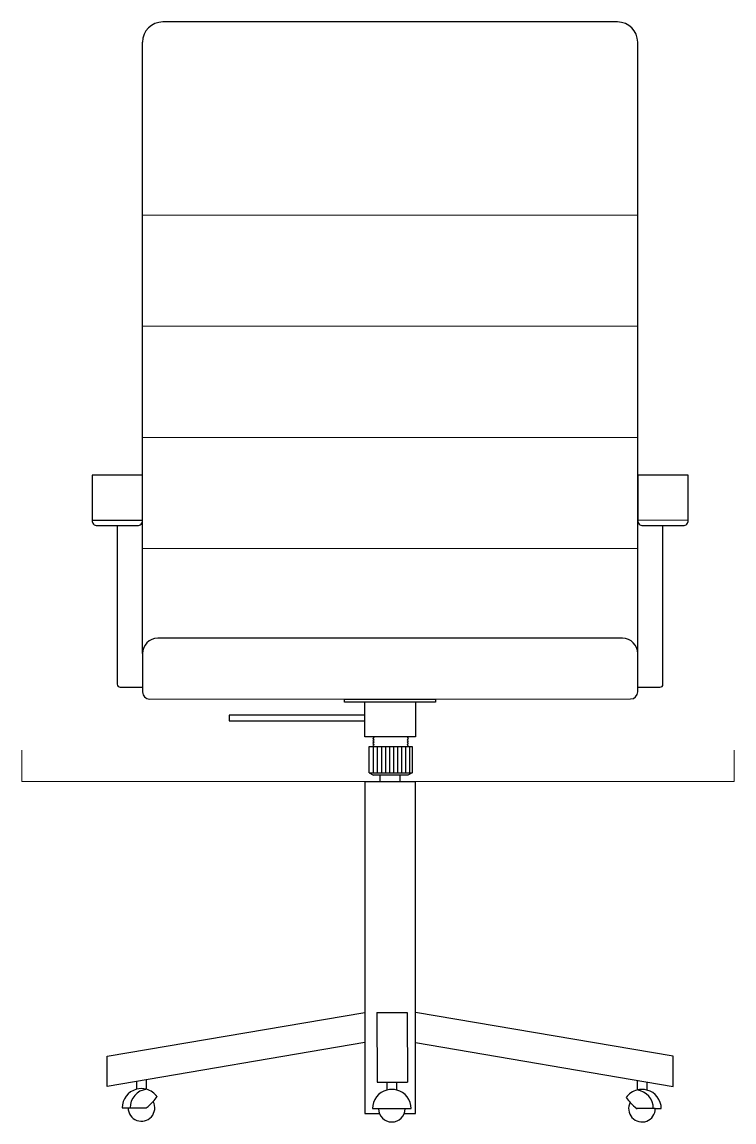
# Model space of a CAD drawing. Header units: millimetres. Extents: x 1873 to 2454, y 965 to 1388.
# Drawn here: x 2059.7 to 2130.1, y 1198.7 to 1307.6 of the extents above; entities that cross this region are included whole.
import ezdxf

# ---------------------------------------------------------------- set-up
doc = ezdxf.new("R2010")
doc.units = ezdxf.units.MM
doc.layers.add('sezione', color=1, linetype='Continuous', lineweight=9)
doc.layers.add('tessuto', color=253, linetype='Continuous', lineweight=13)

msp = doc.modelspace()

# ---------------------------------------------------------------- linework, layer by layer
for p, q in [((2118.61, 1307.6), (2073.61, 1307.6)), ((2071.61, 1245.11), (2071.61, 1305.6)), ((2120.61, 1245.17), (2120.61, 1305.6)), ((2071.61, 1262.77), (2069.11, 1262.77)), ((2125.61, 1258.31), (2120.61, 1258.27)), ((2071.61, 1258.27), (2066.61, 1258.27)), ((2069.11, 1257.77), (2069.11, 1242.07)), ((2123.11, 1242.07), (2123.11, 1257.77)), ((2119.11, 1246.61), (2073.11, 1246.61)), ((2071.61, 1245.11), (2071.61, 1241.3)), ((2120.61, 1241.31), (2120.61, 1245.11)), ((2069.41, 1241.77), (2071.61, 1241.77)), ((2120.61, 1241.77), (2122.81, 1241.77)), ((2072.31, 1240.6), (2119.91, 1240.61)), ((2094.04, 1235.92), (2098.28, 1235.92)), ((2094.44, 1235.92), (2094.44, 1233.31)), ((2094.84, 1235.92), (2094.84, 1233.31)), ((2095.24, 1235.92), (2095.24, 1233.31)), ((2095.64, 1235.92), (2095.64, 1233.31)), ((2096.04, 1235.92), (2096.04, 1233.31)), ((2096.44, 1235.92), (2096.44, 1233.31)), ((2096.84, 1235.92), (2096.84, 1233.31)), ((2097.24, 1235.92), (2097.24, 1233.31)), ((2097.64, 1235.92), (2097.64, 1233.31)), ((2098.04, 1235.92), (2098.04, 1233.31)), ((2094.04, 1233.31), (2098.28, 1233.31)), ((2094.04, 1233.31), (2094.46, 1233.07)), ((2098.28, 1233.31), (2097.85, 1233.07)), ((2093.61, 1232.45), (2093.61, 1199.6)), ((2093.61, 1232.45), (2098.61, 1232.45)), ((2095.11, 1232.45), (2095.11, 1233.07)), ((2097.11, 1232.45), (2097.11, 1233.07)), ((2098.61, 1199.6), (2098.61, 1232.45)), ((2094.78, 1209.6), (2094.84, 1202.7)), ((2094.78, 1209.6), (2097.78, 1209.6)), ((2097.78, 1209.6), (2097.84, 1202.7)), ((2072, 1201.99), (2072, 1202.92)), ((2120.54, 1202.87), (2120.54, 1201.91)), ((2071.01, 1202.76), (2071.01, 1201.99)), ((2094.84, 1202.7), (2097.84, 1202.7)), ((2095.78, 1202.7), (2095.78, 1201.91)), ((2096.77, 1201.91), (2096.77, 1202.7)), ((2121.53, 1201.91), (2121.53, 1202.7)), ((2069.59, 1200.14), (2070.18, 1200.14)), ((2070.18, 1200.14), (2071.98, 1200.14)), ((2093.61, 1199.6), (2095.05, 1199.6)), ((2094.36, 1200.07), (2094.96, 1200.07)), ((2094.96, 1200.07), (2097.6, 1200.07)), ((2097.51, 1199.6), (2098.61, 1199.6)), ((2097.6, 1200.07), (2098.19, 1200.07)), ((2122.35, 1200.07), (2120.55, 1200.07)), ((2122.35, 1200.07), (2122.94, 1200.07))]:
    msp.add_line(p, q)
for points in [[(2066.61, 1262.77), (2066.61, 1258.27, 0.414214), (2067.11, 1257.77), (2071.11, 1257.77, 0.414214), (2071.61, 1258.27), (2071.61, 1262.77)], [(2120.61, 1262.77), (2120.61, 1258.27, 0.414214), (2121.11, 1257.77), (2125.11, 1257.77, 0.414214), (2125.61, 1258.27), (2125.61, 1262.77)]]:
    msp.add_lwpolyline(points, format="xyb", close=True)
for points in [[(2091.61, 1240.6), (2100.61, 1240.6), (2100.61, 1240.28), (2091.61, 1240.28)], [(2093.61, 1238.99), (2080.18, 1238.99), (2080.18, 1238.45), (2093.61, 1238.45)]]:
    msp.add_lwpolyline(points, close=True)
for points in [[(2093.61, 1240.6), (2093.61, 1240.6), (2098.61, 1240.6), (2098.61, 1240.6)], [(2098.61, 1240.28), (2098.61, 1236.86), (2093.61, 1236.86), (2093.61, 1240.28)], [(2094.54, 1236.86), (2094.41, 1236.71), (2094.54, 1236.58), (2094.41, 1236.45), (2094.54, 1236.33), (2094.41, 1236.23), (2094.54, 1236.11), (2094.41, 1236.02), (2094.54, 1235.92)], [(2097.78, 1236.86), (2097.9, 1236.71), (2097.78, 1236.58), (2097.9, 1236.45), (2097.78, 1236.33), (2097.9, 1236.23), (2097.78, 1236.11), (2097.9, 1236.02), (2097.78, 1235.92)], [(2094.04, 1233.31), (2094.04, 1235.92)], [(2098.28, 1235.92), (2098.28, 1233.31)], [(2097.85, 1233.07), (2094.46, 1233.07)], [(2093.61, 1206.6), (2068.12, 1202.27), (2068.12, 1205.27), (2093.61, 1209.6)], [(2098.61, 1206.6), (2124.11, 1202.27), (2124.11, 1205.27), (2098.61, 1209.6)]]:
    msp.add_lwpolyline(points)
for centre, radius, start, end in [((2073.61, 1305.6), 2, 90, 180), ((2118.61, 1305.6), 2, 0, 90), ((2073.11, 1245.11), 1.5, 90, 180), ((2119.11, 1245.11), 1.5, 0, 90), ((2069.41, 1242.07), 0.3, 180, 270), ((2122.81, 1242.07), 0.3, 270, 0), ((2072.31, 1241.3), 0.7, 180, 270.0141), ((2119.91, 1241.31), 0.7, 270.0141, 0), ((2071.5, 1200.14), 1.91, 104.9882, 180), ((2072.21, 1200.17), 1.83, 96.7519, 180.9034), ((2071.5, 1200.14), 1.91, 75.0118, 104.9882), ((2071.5, 1200.14), 1.91, 35.449, 75.0118), ((2096.28, 1200.07), 1.91, 104.9882, 180), ((2096.28, 1200.07), 1.91, 75.0118, 104.9882), ((2096.28, 1200.07), 1.91, 0, 75.0118), ((2121.03, 1200.07), 1.91, 104.9882, 144.551), ((2121.03, 1200.07), 1.91, 75.0118, 104.9882), ((2120.32, 1200.1), 1.83, 359.0966, 83.2481), ((2121.03, 1200.07), 1.91, 0, 75.0118), ((2071.5, 1200.14), 1.32, 180, 28.0642), ((2069.03, 1204.1), 4.93, 306.7009, 317.468), ((2069.03, 1204.1), 4.93, 317.468, 324.7631), ((2123.5, 1204.02), 4.93, 215.2369, 222.532), ((2121.03, 1200.07), 1.32, 151.9358, 0), ((2123.5, 1204.02), 4.93, 222.532, 233.2991), ((2096.28, 1200.07), 1.32, 180, 0)]:
    msp.add_arc(centre, radius, start, end)
at = {"layer": 'sezione'}
for p, q in [((2059.68, 1232.45), (2059.68, 1235.55)), ((2130.14, 1232.45), (2130.14, 1235.55)), ((2059.68, 1232.45), (2130.14, 1232.45))]:
    msp.add_line(p, q, dxfattribs=at)
at = {"layer": 'tessuto'}
for p, q in [((2071.61, 1288.49), (2120.61, 1288.49)), ((2071.61, 1277.49), (2120.61, 1277.49)), ((2071.61, 1266.49), (2120.61, 1266.49)), ((2071.61, 1255.49), (2120.61, 1255.49))]:
    msp.add_line(p, q, dxfattribs=at)

doc.saveas('drawing.dxf')
